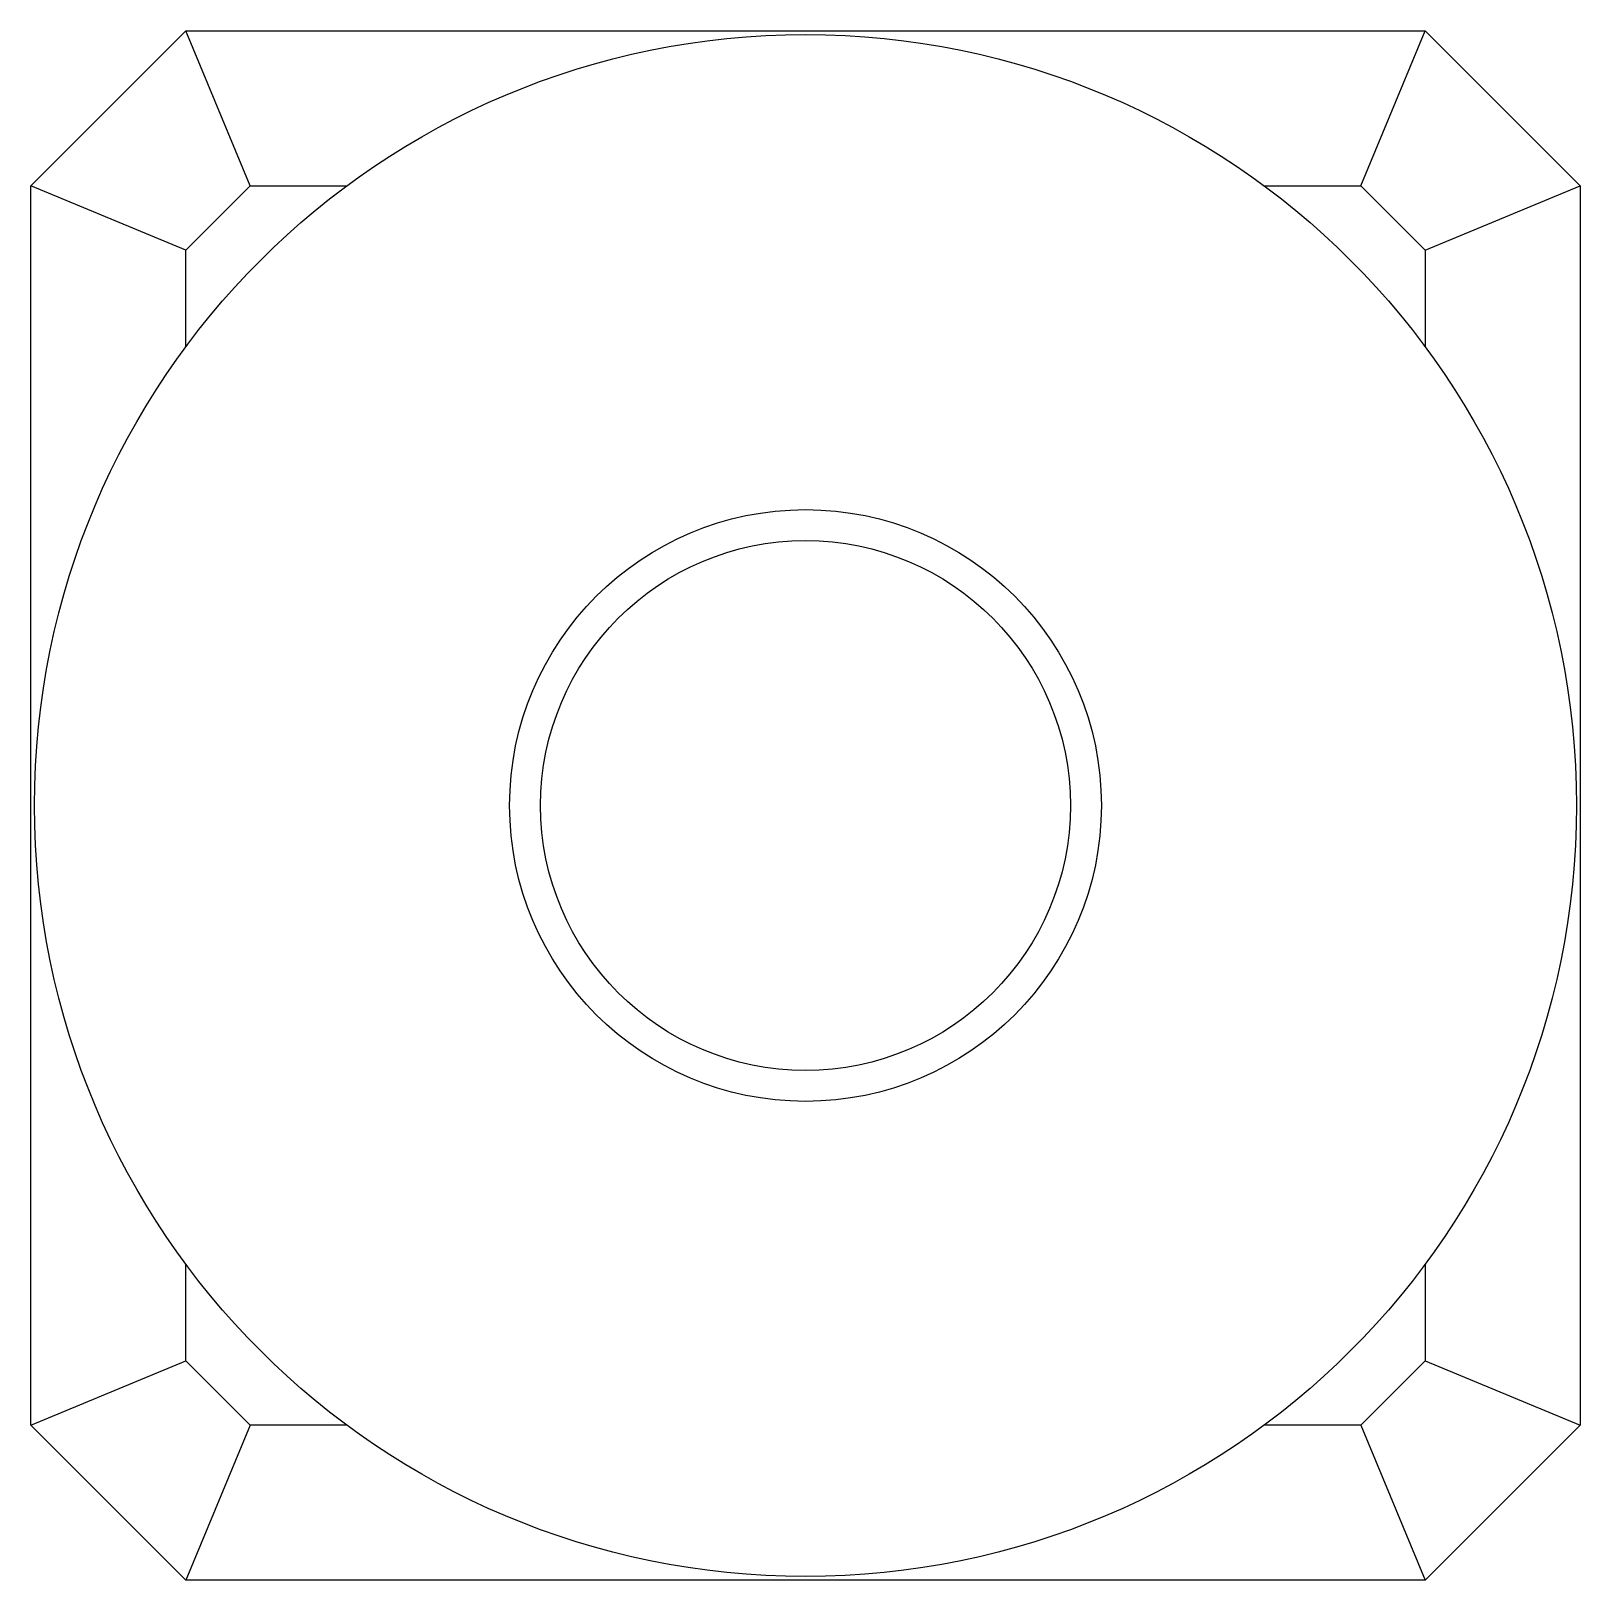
# Model space of a CAD drawing. Header units: metres. Extents: x -0.9 to 0.1, y 0 to 1.
import ezdxf

# ---------------------------------------------------------------- set-up
doc = ezdxf.new("R2010")
doc.units = ezdxf.units.M

msp = doc.modelspace()

# ---------------------------------------------------------------- linework, layer by layer
for p, q in [((-0.7586, 0.9), (-0.8, 1)), ((-0.0414, 0.9), (0, 1)), ((-0.8, 0.8586), (-0.9, 0.9)), ((0, 0.8586), (0.1, 0.9)), ((-0.9, 0.1), (-0.8, 0.1414)), ((0, 0.1414), (0.1, 0.1)), ((-0.7586, 0.1), (-0.8, 0)), ((-0.0414, 0.1), (0, 0))]:
    msp.add_line(p, q)
msp.add_lwpolyline([(-0.8, 0), (-0.9, 0.1), (-0.9, 0.9), (-0.8, 1), (0, 1), (0.1, 0.9), (0.1, 0.1), (0, 0)], close=True)
for points in [[(-0.8, 0.7962), (-0.8, 0.8586), (-0.7586, 0.9), (-0.6962, 0.9)], [(-0.1038, 0.9), (-0.0414, 0.9), (0, 0.8586), (0, 0.7962)], [(-0.7586, 0.1), (-0.8, 0.1414), (-0.8, 0.2038)], [(0, 0.2038), (0, 0.1414), (-0.0414, 0.1), (-0.1038, 0.1)], [(-0.6962, 0.1), (-0.7586, 0.1)]]:
    msp.add_lwpolyline(points)
for radius in [0.4977, 0.191, 0.171]:
    msp.add_circle((-0.4, 0.5), radius)

doc.saveas('drawing.dxf')
